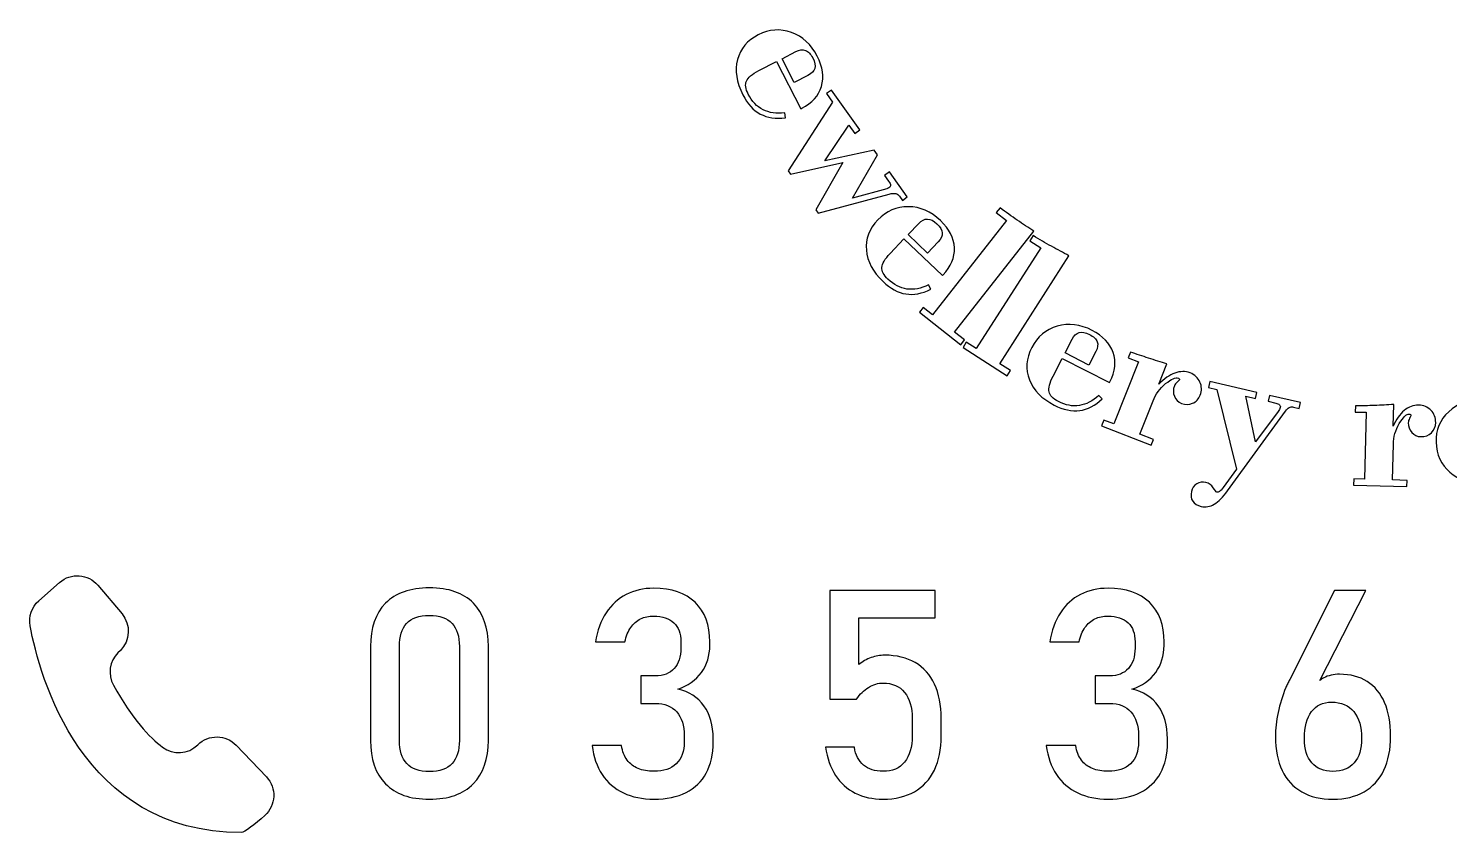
# Model space of a CAD drawing. Header units: millimetres. Extents: x -87 to 87, y -42 to 40.
# Drawn here: x -86.73 to -53.77, y -21.14 to -2.5 of the extents above; entities that cross this region are included whole.
import ezdxf

# ---------------------------------------------------------------- set-up
doc = ezdxf.new("R2010")
doc.units = ezdxf.units.MM
doc.header["$MEASUREMENT"] = 0
doc.layers.add('Layer 1', color=7, linetype='Continuous')

msp = doc.modelspace()

# ---------------------------------------------------------------- linework, layer by layer
at = {"layer": 'Layer 1', "color": 250}
for points, knots in [([(-69.1857, -4.4601), (-69.1857, -4.4601), (-69.1692, -4.5732), (-69.1692, -4.5732), (-69.3968, -4.6017), (-69.5913, -4.5727), (-69.7527, -4.4862), (-69.9145, -4.3991), (-70.0487, -4.2504), (-70.157, -4.0389), (-70.3057, -3.7486), (-70.3479, -3.477), (-70.2824, -3.225), (-70.2168, -2.9729), (-70.056, -2.7813), (-69.7999, -2.6502), (-69.5467, -2.5205), (-69.2901, -2.5019), (-69.0309, -2.5955), (-68.7715, -2.689), (-68.5721, -2.8722), (-68.4324, -3.145), (-68.3041, -3.3956), (-68.2717, -3.6291), (-68.3362, -3.8454), (-68.4, -4.0612), (-68.5519, -4.2306), (-68.792, -4.3535), (-68.792, -4.3535), (-68.8122, -4.3639), (-68.8122, -4.3639), (-68.8122, -4.3639), (-69.3739, -3.267), (-69.3739, -3.267), (-69.3739, -3.267), (-69.7849, -3.4775), (-69.7849, -3.4775), (-69.9447, -3.5594), (-70.0414, -3.6406), (-70.0753, -3.7205), (-70.1092, -3.8003), (-70.0949, -3.9022), (-70.0313, -4.0265), (-69.9455, -4.1939), (-69.8322, -4.3138), (-69.6905, -4.3858), (-69.5496, -4.458), (-69.3811, -4.4826), (-69.1857, -4.4601)], [0, 0, 0, 0, 0.0625, 0.0625, 0.0625, 0.125, 0.125, 0.125, 0.1875, 0.1875, 0.1875, 0.25, 0.25, 0.25, 0.3125, 0.3125, 0.3125, 0.375, 0.375, 0.375, 0.4375, 0.4375, 0.4375, 0.5, 0.5, 0.5, 0.5625, 0.5625, 0.5625, 0.625, 0.625, 0.625, 0.6875, 0.6875, 0.6875, 0.75, 0.75, 0.75, 0.8125, 0.8125, 0.8125, 0.875, 0.875, 0.875, 0.9375, 0.9375, 0.9375, 1, 1, 1, 1]), ([(-69.2483, -3.2027), (-69.2483, -3.2027), (-68.9653, -3.7554), (-68.9653, -3.7554), (-68.9653, -3.7554), (-68.6478, -3.5928), (-68.6478, -3.5928), (-68.5592, -3.5474), (-68.5065, -3.4922), (-68.4892, -3.4278), (-68.4719, -3.3635), (-68.4885, -3.283), (-68.5377, -3.1868), (-68.5853, -3.0939), (-68.6417, -3.0356), (-68.7067, -3.0117), (-68.7711, -2.9874), (-68.8464, -2.9969), (-68.9308, -3.0401), (-68.9308, -3.0401), (-69.2483, -3.2027), (-69.2483, -3.2027)], [0, 0, 0, 0, 0.1428571, 0.1428571, 0.1428571, 0.2857143, 0.2857143, 0.2857143, 0.4285714, 0.4285714, 0.4285714, 0.5714286, 0.5714286, 0.5714286, 0.7142857, 0.7142857, 0.7142857, 0.8571429, 0.8571429, 0.8571429, 1, 1, 1, 1]), ([(-69.1052, -5.8022), (-69.1052, -5.8022), (-68.0799, -4.2084), (-68.0799, -4.2084), (-68.0799, -4.2084), (-68.2194, -4.0122), (-68.2194, -4.0122), (-68.2194, -4.0122), (-68.1044, -3.9305), (-68.1044, -3.9305), (-68.1044, -3.9305), (-67.4475, -4.8543), (-67.4475, -4.8543), (-67.4475, -4.8543), (-67.5624, -4.9361), (-67.5624, -4.9361), (-67.5624, -4.9361), (-67.6992, -4.7438), (-67.6992, -4.7438), (-67.6992, -4.7438), (-68.2554, -5.5673), (-68.2554, -5.5673), (-68.2554, -5.5673), (-67.1145, -5.3226), (-67.1145, -5.3226), (-67.1145, -5.3226), (-67.0359, -5.4331), (-67.0359, -5.4331), (-67.0359, -5.4331), (-67.6161, -6.4354), (-67.6161, -6.4354), (-67.6161, -6.4354), (-66.8166, -6.219), (-66.8166, -6.219), (-66.8154, -6.2181), (-66.8123, -6.2169), (-66.8076, -6.2155), (-66.7902, -6.2089), (-66.7774, -6.2026), (-66.7697, -6.1971), (-66.7435, -6.1785), (-66.7311, -6.1581), (-66.7312, -6.1361), (-66.7326, -6.114), (-66.7474, -6.0823), (-66.7765, -6.0414), (-66.7765, -6.0414), (-66.8697, -5.9104), (-66.8697, -5.9104), (-66.8697, -5.9104), (-66.7547, -5.8286), (-66.7547, -5.8286), (-66.7547, -5.8286), (-66.3436, -6.4068), (-66.3436, -6.4068), (-66.3436, -6.4068), (-66.4586, -6.4885), (-66.4586, -6.4885), (-66.4586, -6.4885), (-66.5263, -6.3934), (-66.5263, -6.3934), (-66.5503, -6.3595), (-66.5788, -6.3384), (-66.6123, -6.3305), (-66.6457, -6.3216), (-66.6958, -6.3254), (-66.7632, -6.3416), (-66.7632, -6.3416), (-68.4074, -6.7835), (-68.4074, -6.7835), (-68.4074, -6.7835), (-68.4646, -6.703), (-68.4646, -6.703), (-68.4646, -6.703), (-67.84, -5.6077), (-67.84, -5.6077), (-67.84, -5.6077), (-69.0507, -5.8788), (-69.0507, -5.8788), (-69.0507, -5.8788), (-69.1052, -5.8022), (-69.1052, -5.8022)], [0, 0, 0, 0, 0.037037, 0.037037, 0.037037, 0.0740741, 0.0740741, 0.0740741, 0.1111111, 0.1111111, 0.1111111, 0.1481481, 0.1481481, 0.1481481, 0.1851852, 0.1851852, 0.1851852, 0.2222222, 0.2222222, 0.2222222, 0.2592593, 0.2592593, 0.2592593, 0.2962963, 0.2962963, 0.2962963, 0.3333333, 0.3333333, 0.3333333, 0.3703704, 0.3703704, 0.3703704, 0.4074074, 0.4074074, 0.4074074, 0.4444444, 0.4444444, 0.4444444, 0.4814815, 0.4814815, 0.4814815, 0.5185185, 0.5185185, 0.5185185, 0.5555556, 0.5555556, 0.5555556, 0.5925926, 0.5925926, 0.5925926, 0.6296296, 0.6296296, 0.6296296, 0.6666667, 0.6666667, 0.6666667, 0.7037037, 0.7037037, 0.7037037, 0.7407407, 0.7407407, 0.7407407, 0.7777778, 0.7777778, 0.7777778, 0.8148148, 0.8148148, 0.8148148, 0.8518519, 0.8518519, 0.8518519, 0.8888889, 0.8888889, 0.8888889, 0.9259259, 0.9259259, 0.9259259, 0.962963, 0.962963, 0.962963, 1, 1, 1, 1]), ([(-65.8507, -8.4459), (-65.8507, -8.4459), (-65.7978, -8.5473), (-65.7978, -8.5473), (-66.0033, -8.6492), (-66.1965, -8.6859), (-66.3774, -8.6575), (-66.5589, -8.6286), (-66.7346, -8.5324), (-66.9066, -8.3684), (-67.1426, -8.1434), (-67.272, -7.9009), (-67.2932, -7.6414), (-67.3144, -7.3818), (-67.2257, -7.1479), (-67.0272, -6.9396), (-66.8308, -6.7337), (-66.5948, -6.6316), (-66.3192, -6.6345), (-66.0435, -6.6373), (-65.7948, -6.7445), (-65.573, -6.956), (-65.3692, -7.1503), (-65.2617, -7.3601), (-65.2513, -7.5855), (-65.2404, -7.8103), (-65.328, -8.0203), (-65.5141, -8.2155), (-65.5141, -8.2155), (-65.5298, -8.2319), (-65.5298, -8.2319), (-65.5298, -8.2319), (-66.4216, -7.3816), (-66.4216, -7.3816), (-66.4216, -7.3816), (-66.7403, -7.7158), (-66.7403, -7.7158), (-66.8642, -7.8457), (-66.9287, -7.9542), (-66.9344, -8.0409), (-66.9401, -8.1275), (-66.893, -8.2189), (-66.792, -8.3153), (-66.6558, -8.4451), (-66.5093, -8.5209), (-66.3518, -8.5421), (-66.195, -8.5639), (-66.0277, -8.5316), (-65.8507, -8.4459)], [0, 0, 0, 0, 0.0625, 0.0625, 0.0625, 0.125, 0.125, 0.125, 0.1875, 0.1875, 0.1875, 0.25, 0.25, 0.25, 0.3125, 0.3125, 0.3125, 0.375, 0.375, 0.375, 0.4375, 0.4375, 0.4375, 0.5, 0.5, 0.5, 0.5625, 0.5625, 0.5625, 0.625, 0.625, 0.625, 0.6875, 0.6875, 0.6875, 0.75, 0.75, 0.75, 0.8125, 0.8125, 0.8125, 0.875, 0.875, 0.875, 0.9375, 0.9375, 0.9375, 1, 1, 1, 1]), ([(-66.3243, -7.2794), (-66.3243, -7.2794), (-65.8749, -7.7079), (-65.8749, -7.7079), (-65.8749, -7.7079), (-65.6288, -7.4497), (-65.6288, -7.4497), (-65.5601, -7.3777), (-65.5285, -7.3082), (-65.5334, -7.2418), (-65.5383, -7.1753), (-65.5805, -7.1048), (-65.6587, -7.0302), (-65.7342, -6.9582), (-65.8066, -6.9217), (-65.876, -6.9205), (-65.9447, -6.9189), (-66.0127, -6.9527), (-66.0781, -7.0213), (-66.0781, -7.0213), (-66.3243, -7.2794), (-66.3243, -7.2794)], [0, 0, 0, 0, 0.1428571, 0.1428571, 0.1428571, 0.2857143, 0.2857143, 0.2857143, 0.4285714, 0.4285714, 0.4285714, 0.5714286, 0.5714286, 0.5714286, 0.7142857, 0.7142857, 0.7142857, 0.8571429, 0.8571429, 0.8571429, 1, 1, 1, 1]), ([(-65.9722, -8.971), (-65.9722, -8.971), (-65.7578, -9.1395), (-65.7578, -9.1395), (-65.7578, -9.1395), (-64.0431, -6.9576), (-64.0431, -6.9576), (-64.0431, -6.9576), (-64.2797, -6.7716), (-64.2797, -6.7716), (-64.2797, -6.7716), (-64.1926, -6.6606), (-64.1926, -6.6606), (-64.0572, -6.7611), (-63.9234, -6.8561), (-63.7926, -6.9459), (-63.6612, -7.0362), (-63.5337, -7.1226), (-63.4106, -7.2033), (-63.4106, -7.2033), (-65.2474, -9.5406), (-65.2474, -9.5406), (-65.2474, -9.5406), (-65.0143, -9.7237), (-65.0143, -9.7237), (-65.0143, -9.7237), (-65.1015, -9.8347), (-65.1015, -9.8347), (-65.1015, -9.8347), (-66.0594, -9.0819), (-66.0594, -9.0819), (-66.0594, -9.0819), (-65.9722, -8.971), (-65.9722, -8.971)], [0, 0, 0, 0, 0.0909091, 0.0909091, 0.0909091, 0.1818182, 0.1818182, 0.1818182, 0.2727273, 0.2727273, 0.2727273, 0.3636364, 0.3636364, 0.3636364, 0.4545455, 0.4545455, 0.4545455, 0.5454545, 0.5454545, 0.5454545, 0.6363636, 0.6363636, 0.6363636, 0.7272727, 0.7272727, 0.7272727, 0.8181818, 0.8181818, 0.8181818, 0.9090909, 0.9090909, 0.9090909, 1, 1, 1, 1]), ([(-64.9755, -9.7756), (-64.9755, -9.7756), (-64.7458, -9.9228), (-64.7458, -9.9228), (-64.7458, -9.9228), (-63.2481, -7.5865), (-63.2481, -7.5865), (-63.2481, -7.5865), (-63.5015, -7.4241), (-63.5015, -7.4241), (-63.5015, -7.4241), (-63.4253, -7.3053), (-63.4253, -7.3053), (-63.281, -7.3923), (-63.1387, -7.4741), (-62.9999, -7.5509), (-62.8604, -7.6283), (-62.7252, -7.702), (-62.595, -7.7705), (-62.595, -7.7705), (-64.1993, -10.2731), (-64.1993, -10.2731), (-64.1993, -10.2731), (-63.9498, -10.4331), (-63.9498, -10.4331), (-63.9498, -10.4331), (-64.026, -10.5519), (-64.026, -10.5519), (-64.026, -10.5519), (-65.0516, -9.8944), (-65.0516, -9.8944), (-65.0516, -9.8944), (-64.9755, -9.7756), (-64.9755, -9.7756)], [0, 0, 0, 0, 0.0909091, 0.0909091, 0.0909091, 0.1818182, 0.1818182, 0.1818182, 0.2727273, 0.2727273, 0.2727273, 0.3636364, 0.3636364, 0.3636364, 0.4545455, 0.4545455, 0.4545455, 0.5454545, 0.5454545, 0.5454545, 0.6363636, 0.6363636, 0.6363636, 0.7272727, 0.7272727, 0.7272727, 0.8181818, 0.8181818, 0.8181818, 0.9090909, 0.9090909, 0.9090909, 1, 1, 1, 1]), ([(-61.9001, -11.0074), (-61.9001, -11.0074), (-61.8206, -11.0895), (-61.8206, -11.0895), (-61.9886, -11.2457), (-62.1634, -11.3358), (-62.3449, -11.36), (-62.5271, -11.3838), (-62.723, -11.3416), (-62.9345, -11.2333), (-63.2247, -11.0846), (-63.4177, -10.8889), (-63.5118, -10.6462), (-63.6059, -10.4033), (-63.5874, -10.1538), (-63.4562, -9.8977), (-63.3265, -9.6445), (-63.1292, -9.4795), (-62.8642, -9.4039), (-62.5991, -9.3282), (-62.3302, -9.3603), (-62.0574, -9.5001), (-61.8068, -9.6284), (-61.6441, -9.7989), (-61.57, -10.0121), (-61.4957, -10.2245), (-61.5199, -10.4507), (-61.6429, -10.6908), (-61.6429, -10.6908), (-61.6532, -10.711), (-61.6532, -10.711), (-61.6532, -10.711), (-62.7501, -10.1493), (-62.7501, -10.1493), (-62.7501, -10.1493), (-62.9606, -10.5603), (-62.9606, -10.5603), (-63.0424, -10.7201), (-63.0734, -10.8425), (-63.0542, -10.9272), (-63.0351, -11.0118), (-62.9639, -11.0861), (-62.8396, -11.1497), (-62.6722, -11.2355), (-62.5102, -11.2665), (-62.3532, -11.2421), (-62.1966, -11.2184), (-62.0454, -11.1399), (-61.9001, -11.0074)], [0, 0, 0, 0, 0.0625, 0.0625, 0.0625, 0.125, 0.125, 0.125, 0.1875, 0.1875, 0.1875, 0.25, 0.25, 0.25, 0.3125, 0.3125, 0.3125, 0.375, 0.375, 0.375, 0.4375, 0.4375, 0.4375, 0.5, 0.5, 0.5, 0.5625, 0.5625, 0.5625, 0.625, 0.625, 0.625, 0.6875, 0.6875, 0.6875, 0.75, 0.75, 0.75, 0.8125, 0.8125, 0.8125, 0.875, 0.875, 0.875, 0.9375, 0.9375, 0.9375, 1, 1, 1, 1]), ([(-62.6857, -10.0237), (-62.6857, -10.0237), (-62.1331, -10.3067), (-62.1331, -10.3067), (-62.1331, -10.3067), (-61.9705, -9.9892), (-61.9705, -9.9892), (-61.9251, -9.9007), (-61.9146, -9.8251), (-61.9382, -9.7627), (-61.9618, -9.7004), (-62.0223, -9.6448), (-62.1185, -9.5955), (-62.2113, -9.5479), (-62.2912, -9.5336), (-62.358, -9.5522), (-62.4243, -9.5701), (-62.4799, -9.6218), (-62.5231, -9.7062), (-62.5231, -9.7062), (-62.6857, -10.0237), (-62.6857, -10.0237)], [0, 0, 0, 0, 0.1428571, 0.1428571, 0.1428571, 0.2857143, 0.2857143, 0.2857143, 0.4285714, 0.4285714, 0.4285714, 0.5714286, 0.5714286, 0.5714286, 0.7142857, 0.7142857, 0.7142857, 0.8571429, 0.8571429, 0.8571429, 1, 1, 1, 1]), ([(-61.8368, -11.711), (-61.8368, -11.711), (-61.7851, -11.5797), (-61.7851, -11.5797), (-61.7851, -11.5797), (-61.5531, -11.6711), (-61.5531, -11.6711), (-61.5531, -11.6711), (-60.9839, -10.2271), (-60.9839, -10.2271), (-60.9839, -10.2271), (-61.2202, -10.1339), (-61.2202, -10.1339), (-61.2202, -10.1339), (-61.1684, -10.0027), (-61.1684, -10.0027), (-61.0276, -10.0514), (-60.8871, -10.0992), (-60.7466, -10.1446), (-60.6056, -10.1908), (-60.4634, -10.2343), (-60.3207, -10.2762), (-60.3207, -10.2762), (-60.5055, -10.7451), (-60.5055, -10.7451), (-60.3891, -10.6208), (-60.2674, -10.5365), (-60.1398, -10.4907), (-60.0125, -10.4456), (-59.8948, -10.4441), (-59.7861, -10.487), (-59.6782, -10.5295), (-59.6016, -10.6001), (-59.5562, -10.6989), (-59.5116, -10.7974), (-59.5091, -10.8978), (-59.5496, -11.0006), (-59.5856, -11.0918), (-59.6443, -11.1555), (-59.7259, -11.1915), (-59.8083, -11.2273), (-59.8938, -11.2281), (-59.9842, -11.1925), (-60.0622, -11.1617), (-60.1174, -11.1071), (-60.149, -11.029), (-60.181, -10.9498), (-60.1809, -10.8706), (-60.1487, -10.7889), (-60.1364, -10.7576), (-60.115, -10.7289), (-60.0852, -10.7027), (-60.0548, -10.6768), (-60.0374, -10.6584), (-60.0328, -10.6467), (-60.0299, -10.6394), (-60.0312, -10.6321), (-60.0358, -10.6245), (-60.0397, -10.617), (-60.0468, -10.6116), (-60.057, -10.6076), (-60.1198, -10.5829), (-60.2176, -10.6261), (-60.3512, -10.7361), (-60.485, -10.8467), (-60.5827, -10.9793), (-60.644, -11.1347), (-60.644, -11.1347), (-60.9493, -11.9092), (-60.9493, -11.9092), (-60.9493, -11.9092), (-60.6343, -12.0334), (-60.6343, -12.0334), (-60.6343, -12.0334), (-60.686, -12.1646), (-60.686, -12.1646), (-60.686, -12.1646), (-61.8368, -11.711), (-61.8368, -11.711)], [0, 0, 0, 0, 0.0384615, 0.0384615, 0.0384615, 0.0769231, 0.0769231, 0.0769231, 0.1153846, 0.1153846, 0.1153846, 0.1538462, 0.1538462, 0.1538462, 0.1923077, 0.1923077, 0.1923077, 0.2307692, 0.2307692, 0.2307692, 0.2692308, 0.2692308, 0.2692308, 0.3076923, 0.3076923, 0.3076923, 0.3461538, 0.3461538, 0.3461538, 0.3846154, 0.3846154, 0.3846154, 0.4230769, 0.4230769, 0.4230769, 0.4615385, 0.4615385, 0.4615385, 0.5, 0.5, 0.5, 0.5384615, 0.5384615, 0.5384615, 0.5769231, 0.5769231, 0.5769231, 0.6153846, 0.6153846, 0.6153846, 0.6538462, 0.6538462, 0.6538462, 0.6923077, 0.6923077, 0.6923077, 0.7307692, 0.7307692, 0.7307692, 0.7692308, 0.7692308, 0.7692308, 0.8076923, 0.8076923, 0.8076923, 0.8461538, 0.8461538, 0.8461538, 0.8846154, 0.8846154, 0.8846154, 0.9230769, 0.9230769, 0.9230769, 0.9615385, 0.9615385, 0.9615385, 1, 1, 1, 1]), ([(-58.9143, -13.2226), (-59.0212, -13.3685), (-59.1245, -13.471), (-59.2241, -13.5292), (-59.3229, -13.5877), (-59.4235, -13.6055), (-59.5243, -13.5822), (-59.6182, -13.5605), (-59.6852, -13.5193), (-59.7244, -13.4595), (-59.7644, -13.3988), (-59.7737, -13.3243), (-59.753, -13.2349), (-59.7352, -13.1578), (-59.6943, -13.0989), (-59.6313, -13.0594), (-59.5683, -13.0201), (-59.4974, -13.0092), (-59.4202, -13.027), (-59.3438, -13.0446), (-59.2865, -13.0852), (-59.2465, -13.1491), (-59.2073, -13.2128), (-59.1812, -13.2463), (-59.1675, -13.2494), (-59.1438, -13.2549), (-59.1211, -13.2505), (-59.101, -13.2366), (-59.0807, -13.222), (-59.0527, -13.1915), (-59.0184, -13.1439), (-59.0184, -13.1439), (-58.7076, -12.7176), (-58.7076, -12.7176), (-58.7076, -12.7176), (-59.1667, -10.8697), (-59.1667, -10.8697), (-59.1667, -10.8697), (-59.3608, -10.8249), (-59.3608, -10.8249), (-59.3608, -10.8249), (-59.3291, -10.6874), (-59.3291, -10.6874), (-59.3291, -10.6874), (-58.2337, -10.9403), (-58.2337, -10.9403), (-58.2337, -10.9403), (-58.2654, -11.0778), (-58.2654, -11.0778), (-58.2654, -11.0778), (-58.4892, -11.0261), (-58.4892, -11.0261), (-58.4892, -11.0261), (-58.2636, -12.0872), (-58.2636, -12.0872), (-58.2636, -12.0872), (-57.7428, -11.3827), (-57.7428, -11.3827), (-57.7269, -11.3623), (-57.7158, -11.3455), (-57.7088, -11.3327), (-57.7016, -11.319), (-57.6956, -11.3035), (-57.6915, -11.286), (-57.6862, -11.2631), (-57.6929, -11.2429), (-57.7107, -11.226), (-57.7291, -11.2081), (-57.7583, -11.1949), (-57.7979, -11.1858), (-57.7979, -11.1858), (-57.9728, -11.1454), (-57.9728, -11.1454), (-57.9728, -11.1454), (-57.9411, -11.0079), (-57.9411, -11.0079), (-57.9411, -11.0079), (-57.2254, -11.1731), (-57.2254, -11.1731), (-57.2254, -11.1731), (-57.2571, -11.3106), (-57.2571, -11.3106), (-57.2571, -11.3106), (-57.3824, -11.2817), (-57.3824, -11.2817), (-57.4229, -11.2723), (-57.4572, -11.2749), (-57.4853, -11.2885), (-57.5136, -11.3029), (-57.5416, -11.3302), (-57.5707, -11.3726), (-57.5707, -11.3726), (-58.9143, -13.2226), (-58.9143, -13.2226)], [0, 0, 0, 0, 0.0322581, 0.0322581, 0.0322581, 0.0645161, 0.0645161, 0.0645161, 0.0967742, 0.0967742, 0.0967742, 0.1290323, 0.1290323, 0.1290323, 0.1612903, 0.1612903, 0.1612903, 0.1935484, 0.1935484, 0.1935484, 0.2258065, 0.2258065, 0.2258065, 0.2580645, 0.2580645, 0.2580645, 0.2903226, 0.2903226, 0.2903226, 0.3225806, 0.3225806, 0.3225806, 0.3548387, 0.3548387, 0.3548387, 0.3870968, 0.3870968, 0.3870968, 0.4193548, 0.4193548, 0.4193548, 0.4516129, 0.4516129, 0.4516129, 0.483871, 0.483871, 0.483871, 0.516129, 0.516129, 0.516129, 0.5483871, 0.5483871, 0.5483871, 0.5806452, 0.5806452, 0.5806452, 0.6129032, 0.6129032, 0.6129032, 0.6451613, 0.6451613, 0.6451613, 0.6774194, 0.6774194, 0.6774194, 0.7096774, 0.7096774, 0.7096774, 0.7419355, 0.7419355, 0.7419355, 0.7741935, 0.7741935, 0.7741935, 0.8064516, 0.8064516, 0.8064516, 0.8387097, 0.8387097, 0.8387097, 0.8709677, 0.8709677, 0.8709677, 0.9032258, 0.9032258, 0.9032258, 0.9354839, 0.9354839, 0.9354839, 0.9677419, 0.9677419, 0.9677419, 1, 1, 1, 1]), ([(-54.0714, -12.1942), (-54.1075, -11.9104), (-54.0358, -11.6658), (-53.8565, -11.4596), (-53.6772, -11.2543), (-53.4273, -11.1309), (-53.1069, -11.0902), (-52.785, -11.0492), (-52.5107, -11.1052), (-52.2849, -11.2591), (-52.0592, -11.4121), (-51.9288, -11.6302), (-51.8929, -11.9125), (-51.857, -12.1949), (-51.9294, -12.4395), (-52.1103, -12.6458), (-52.291, -12.8529), (-52.5415, -12.9764), (-52.862, -13.0171), (-53.1824, -13.0579), (-53.455, -13.0017), (-53.68, -12.8478), (-53.9051, -12.6946), (-54.0355, -12.4765), (-54.0714, -12.1942)], [0, 0, 0, 0, 0.125, 0.125, 0.125, 0.25, 0.25, 0.25, 0.375, 0.375, 0.375, 0.5, 0.5, 0.5, 0.625, 0.625, 0.625, 0.75, 0.75, 0.75, 0.875, 0.875, 0.875, 1, 1, 1, 1]), ([(-55.9921, -13.0871), (-55.9921, -13.0871), (-55.9886, -12.946), (-55.9886, -12.946), (-55.9886, -12.946), (-55.7394, -12.9523), (-55.7394, -12.9523), (-55.7394, -12.9523), (-55.7002, -11.4006), (-55.7002, -11.4006), (-55.7002, -11.4006), (-55.9541, -11.3942), (-55.9541, -11.3942), (-55.9541, -11.3942), (-55.9505, -11.2532), (-55.9505, -11.2532), (-55.8015, -11.2506), (-55.6532, -11.2474), (-55.5056, -11.2417), (-55.3573, -11.2367), (-55.2089, -11.2288), (-55.0604, -11.2192), (-55.0604, -11.2192), (-55.0731, -11.723), (-55.0731, -11.723), (-55.0064, -11.5664), (-54.9211, -11.4454), (-54.8169, -11.3586), (-54.7128, -11.2726), (-54.6027, -11.2308), (-54.486, -11.2337), (-54.37, -11.2366), (-54.2738, -11.2767), (-54.1973, -11.3538), (-54.1216, -11.4311), (-54.0848, -11.5245), (-54.0876, -11.635), (-54.0901, -11.733), (-54.1234, -11.8129), (-54.1877, -11.8748), (-54.2527, -11.9367), (-54.3327, -11.9668), (-54.4299, -11.9644), (-54.5138, -11.9622), (-54.5844, -11.9299), (-54.6408, -11.8673), (-54.698, -11.8039), (-54.7252, -11.7295), (-54.723, -11.6418), (-54.7221, -11.6081), (-54.7118, -11.5738), (-54.6929, -11.539), (-54.6732, -11.5042), (-54.6632, -11.4809), (-54.6629, -11.4684), (-54.6627, -11.4605), (-54.6664, -11.4541), (-54.6734, -11.4486), (-54.6795, -11.4429), (-54.6881, -11.4403), (-54.699, -11.44), (-54.7664, -11.4383), (-54.8435, -11.5125), (-54.9312, -11.6616), (-55.0189, -11.8114), (-55.0652, -11.9695), (-55.0695, -12.1365), (-55.0695, -12.1365), (-55.0905, -12.9687), (-55.0905, -12.9687), (-55.0905, -12.9687), (-54.752, -12.9773), (-54.752, -12.9773), (-54.752, -12.9773), (-54.7555, -13.1183), (-54.7555, -13.1183), (-54.7555, -13.1183), (-55.9921, -13.0871), (-55.9921, -13.0871)], [0, 0, 0, 0, 0.0384615, 0.0384615, 0.0384615, 0.0769231, 0.0769231, 0.0769231, 0.1153846, 0.1153846, 0.1153846, 0.1538462, 0.1538462, 0.1538462, 0.1923077, 0.1923077, 0.1923077, 0.2307692, 0.2307692, 0.2307692, 0.2692308, 0.2692308, 0.2692308, 0.3076923, 0.3076923, 0.3076923, 0.3461538, 0.3461538, 0.3461538, 0.3846154, 0.3846154, 0.3846154, 0.4230769, 0.4230769, 0.4230769, 0.4615385, 0.4615385, 0.4615385, 0.5, 0.5, 0.5, 0.5384615, 0.5384615, 0.5384615, 0.5769231, 0.5769231, 0.5769231, 0.6153846, 0.6153846, 0.6153846, 0.6538462, 0.6538462, 0.6538462, 0.6923077, 0.6923077, 0.6923077, 0.7307692, 0.7307692, 0.7307692, 0.7692308, 0.7692308, 0.7692308, 0.8076923, 0.8076923, 0.8076923, 0.8461538, 0.8461538, 0.8461538, 0.8846154, 0.8846154, 0.8846154, 0.9230769, 0.9230769, 0.9230769, 0.9615385, 0.9615385, 0.9615385, 1, 1, 1, 1]), ([(-84.6515, -16.9732), (-84.6515, -16.9732), (-84.5972, -16.9195), (-84.5972, -16.9195), (-84.3656, -16.6909), (-84.3483, -16.322), (-84.558, -16.074), (-84.558, -16.074), (-85.1185, -15.4093), (-85.1185, -15.4093), (-85.3441, -15.1423), (-85.7446, -15.1121), (-86.0072, -15.3437), (-86.0072, -15.3437), (-86.4886, -15.7675), (-86.4886, -15.7675), (-86.6545, -15.914), (-86.7292, -16.1349), (-86.6892, -16.3522), (-86.471, -17.5208), (-85.4972, -21.1418), (-81.7954, -21.1418), (-81.7125, -21.1418), (-81.474, -20.9487), (-81.2486, -20.7481), (-80.9852, -20.5127), (-80.9672, -20.1068), (-81.2101, -19.851), (-81.2101, -19.851), (-81.9079, -19.1186), (-81.9079, -19.1186), (-82.15, -18.865), (-82.5528, -18.8599), (-82.8003, -19.1073), (-83.0214, -19.3282), (-83.3691, -19.3539), (-83.618, -19.1646), (-83.9176, -18.9375), (-84.3234, -18.5128), (-84.7586, -17.7244), (-84.8938, -17.4785), (-84.8514, -17.1699), (-84.6515, -16.9732)], [0, 0, 0, 0, 0.0714286, 0.0714286, 0.0714286, 0.1428571, 0.1428571, 0.1428571, 0.2142857, 0.2142857, 0.2142857, 0.2857143, 0.2857143, 0.2857143, 0.3571429, 0.3571429, 0.3571429, 0.4285714, 0.4285714, 0.4285714, 0.5, 0.5, 0.5, 0.5714286, 0.5714286, 0.5714286, 0.6428571, 0.6428571, 0.6428571, 0.7142857, 0.7142857, 0.7142857, 0.7857143, 0.7857143, 0.7857143, 0.8571429, 0.8571429, 0.8571429, 0.9285714, 0.9285714, 0.9285714, 1, 1, 1, 1]), ([(-78.448, -20.0097), (-78.6802, -19.7704), (-78.7957, -19.4355), (-78.7957, -19.0079), (-78.7957, -19.0079), (-78.7957, -16.8292), (-78.7957, -16.8292), (-78.7957, -16.3992), (-78.6795, -16.065), (-78.4465, -15.8259), (-78.214, -15.5881), (-77.8746, -15.469), (-77.4288, -15.469), (-76.9806, -15.469), (-76.6404, -15.5875), (-76.4088, -15.8244), (-76.1772, -16.062), (-76.0611, -16.3969), (-76.0611, -16.8292), (-76.0611, -16.8292), (-76.0611, -19.0079), (-76.0611, -19.0079), (-76.0611, -19.4379), (-76.1772, -19.7728), (-76.4103, -20.0112), (-76.6427, -20.2496), (-76.9821, -20.3687), (-77.4288, -20.3687), (-77.8768, -20.3687), (-78.2164, -20.2496), (-78.448, -20.0097)], [0, 0, 0, 0, 0.1, 0.1, 0.1, 0.2, 0.2, 0.2, 0.3, 0.3, 0.3, 0.4, 0.4, 0.4, 0.5, 0.5, 0.5, 0.6, 0.6, 0.6, 0.7, 0.7, 0.7, 0.8, 0.8, 0.8, 0.9, 0.9, 0.9, 1, 1, 1, 1]), ([(-72.9281, -20.2218), (-73.1325, -20.1239), (-73.2961, -19.9828), (-73.4206, -19.7971), (-73.5444, -19.6109), (-73.6229, -19.3883), (-73.656, -19.1265), (-73.656, -19.1265), (-72.9711, -19.1265), (-72.9711, -19.1265), (-72.9505, -19.2632), (-72.9084, -19.3748), (-72.8419, -19.4623), (-72.7765, -19.5497), (-72.6911, -19.6154), (-72.587, -19.6584), (-72.4829, -19.7013), (-72.3599, -19.7225), (-72.2196, -19.7225), (-71.9979, -19.7225), (-71.8251, -19.6637), (-71.7021, -19.5452), (-71.5792, -19.4261), (-71.5174, -19.2593), (-71.5174, -19.0436), (-71.5174, -19.0436), (-71.5174, -18.8988), (-71.5174, -18.8988), (-71.5174, -18.6595), (-71.5762, -18.4748), (-71.6923, -18.3435), (-71.8084, -18.213), (-71.9737, -18.1474), (-72.1865, -18.1474), (-72.1865, -18.1474), (-72.5258, -18.1474), (-72.5258, -18.1474), (-72.5258, -18.1474), (-72.5258, -17.5084), (-72.5258, -17.5084), (-72.5258, -17.5084), (-72.1865, -17.5084), (-72.1865, -17.5084), (-72, -17.5084), (-71.8552, -17.4526), (-71.7511, -17.3401), (-71.6487, -17.2278), (-71.5965, -17.07), (-71.5965, -16.8656), (-71.5965, -16.8656), (-71.5965, -16.717), (-71.5965, -16.717), (-71.5965, -16.5284), (-71.6508, -16.3821), (-71.7594, -16.2788), (-71.8689, -16.1762), (-72.0227, -16.1242), (-72.2226, -16.1242), (-72.3372, -16.1242), (-72.4392, -16.146), (-72.5288, -16.1882), (-72.6195, -16.2314), (-72.6956, -16.2976), (-72.7583, -16.3866), (-72.8209, -16.4749), (-72.8661, -16.5874), (-72.8947, -16.7208), (-72.8947, -16.7208), (-73.5769, -16.7208), (-73.5769, -16.7208), (-73.533, -16.4597), (-73.4501, -16.2358), (-73.3286, -16.0487), (-73.2063, -15.8623), (-73.0525, -15.7198), (-72.8654, -15.6232), (-72.6783, -15.5267), (-72.4649, -15.4784), (-72.2226, -15.4784), (-71.8099, -15.4784), (-71.4902, -15.587), (-71.2638, -15.805), (-71.0375, -16.0222), (-70.9244, -16.3286), (-70.9244, -16.7238), (-70.9244, -16.7238), (-70.9244, -16.8032), (-70.9244, -16.8032), (-70.9244, -17.0422), (-70.9892, -17.2512), (-71.119, -17.4293), (-71.2479, -17.6072), (-71.4321, -17.737), (-71.669, -17.8176), (-71.4079, -17.8758), (-71.205, -18.0041), (-71.0608, -18.2032), (-70.9169, -18.404), (-70.8451, -18.6589), (-70.8451, -18.9681), (-70.8451, -18.9681), (-70.8451, -19.0466), (-70.8451, -19.0466), (-70.8451, -19.3265), (-70.8994, -19.5649), (-71.0065, -19.7625), (-71.1145, -19.9595), (-71.2715, -20.1111), (-71.4765, -20.2137), (-71.6818, -20.317), (-71.9292, -20.3683), (-72.2196, -20.3683), (-72.4874, -20.3683), (-72.7237, -20.32), (-72.9281, -20.2218)], [0, 0, 0, 0, 0.0263158, 0.0263158, 0.0263158, 0.0526316, 0.0526316, 0.0526316, 0.0789474, 0.0789474, 0.0789474, 0.1052632, 0.1052632, 0.1052632, 0.1315789, 0.1315789, 0.1315789, 0.1578947, 0.1578947, 0.1578947, 0.1842105, 0.1842105, 0.1842105, 0.2105263, 0.2105263, 0.2105263, 0.2368421, 0.2368421, 0.2368421, 0.2631579, 0.2631579, 0.2631579, 0.2894737, 0.2894737, 0.2894737, 0.3157895, 0.3157895, 0.3157895, 0.3421053, 0.3421053, 0.3421053, 0.3684211, 0.3684211, 0.3684211, 0.3947368, 0.3947368, 0.3947368, 0.4210526, 0.4210526, 0.4210526, 0.4473684, 0.4473684, 0.4473684, 0.4736842, 0.4736842, 0.4736842, 0.5, 0.5, 0.5, 0.5263158, 0.5263158, 0.5263158, 0.5526316, 0.5526316, 0.5526316, 0.5789474, 0.5789474, 0.5789474, 0.6052632, 0.6052632, 0.6052632, 0.6315789, 0.6315789, 0.6315789, 0.6578947, 0.6578947, 0.6578947, 0.6842105, 0.6842105, 0.6842105, 0.7105263, 0.7105263, 0.7105263, 0.7368421, 0.7368421, 0.7368421, 0.7631579, 0.7631579, 0.7631579, 0.7894737, 0.7894737, 0.7894737, 0.8157895, 0.8157895, 0.8157895, 0.8421053, 0.8421053, 0.8421053, 0.8684211, 0.8684211, 0.8684211, 0.8947368, 0.8947368, 0.8947368, 0.9210526, 0.9210526, 0.9210526, 0.9473684, 0.9473684, 0.9473684, 0.9736842, 0.9736842, 0.9736842, 1, 1, 1, 1]), ([(-62.3917, -20.2218), (-62.5962, -20.1239), (-62.7597, -19.9828), (-62.8842, -19.7971), (-63.008, -19.6109), (-63.0865, -19.3883), (-63.1196, -19.1265), (-63.1196, -19.1265), (-62.4347, -19.1265), (-62.4347, -19.1265), (-62.4144, -19.2632), (-62.372, -19.3748), (-62.3058, -19.4623), (-62.2401, -19.5497), (-62.1548, -19.6154), (-62.0506, -19.6584), (-61.9465, -19.7013), (-61.8235, -19.7225), (-61.6833, -19.7225), (-61.4615, -19.7225), (-61.2887, -19.6637), (-61.1658, -19.5452), (-61.0428, -19.4261), (-60.981, -19.2593), (-60.981, -19.0436), (-60.981, -19.0436), (-60.981, -18.8988), (-60.981, -18.8988), (-60.981, -18.6595), (-61.0398, -18.4748), (-61.1559, -18.3435), (-61.2723, -18.213), (-61.4373, -18.1474), (-61.6501, -18.1474), (-61.6501, -18.1474), (-61.9897, -18.1474), (-61.9897, -18.1474), (-61.9897, -18.1474), (-61.9897, -17.5084), (-61.9897, -17.5084), (-61.9897, -17.5084), (-61.6501, -17.5084), (-61.6501, -17.5084), (-61.4639, -17.5084), (-61.3189, -17.4526), (-61.215, -17.3401), (-61.1123, -17.2278), (-61.0601, -17.07), (-61.0601, -16.8656), (-61.0601, -16.8656), (-61.0601, -16.717), (-61.0601, -16.717), (-61.0601, -16.5284), (-61.1144, -16.3821), (-61.2231, -16.2788), (-61.3326, -16.1762), (-61.4865, -16.1242), (-61.6863, -16.1242), (-61.8011, -16.1242), (-61.9029, -16.146), (-61.9927, -16.1882), (-62.0831, -16.2314), (-62.1593, -16.2976), (-62.2219, -16.3866), (-62.2846, -16.4749), (-62.3299, -16.5874), (-62.3586, -16.7208), (-62.3586, -16.7208), (-63.0405, -16.7208), (-63.0405, -16.7208), (-62.9967, -16.4597), (-62.9137, -16.2358), (-62.7922, -16.0487), (-62.6701, -15.8623), (-62.5162, -15.7198), (-62.3291, -15.6232), (-62.142, -15.5267), (-61.9285, -15.4784), (-61.6863, -15.4784), (-61.2738, -15.4784), (-60.9539, -15.587), (-60.7276, -15.805), (-60.5012, -16.0222), (-60.388, -16.3286), (-60.388, -16.7238), (-60.388, -16.7238), (-60.388, -16.8032), (-60.388, -16.8032), (-60.388, -17.0422), (-60.4528, -17.2512), (-60.5826, -17.4293), (-60.7116, -17.6072), (-60.8957, -17.737), (-61.1326, -17.8176), (-60.8715, -17.8758), (-60.6686, -18.0041), (-60.5247, -18.2032), (-60.3805, -18.404), (-60.3089, -18.6589), (-60.3089, -18.9681), (-60.3089, -18.9681), (-60.3089, -19.0466), (-60.3089, -19.0466), (-60.3089, -19.3265), (-60.3632, -19.5649), (-60.4704, -19.7625), (-60.5781, -19.9595), (-60.7351, -20.1111), (-60.9402, -20.2137), (-61.1455, -20.317), (-61.3929, -20.3683), (-61.6833, -20.3683), (-61.9512, -20.3683), (-62.1873, -20.32), (-62.3917, -20.2218)], [0, 0, 0, 0, 0.0263158, 0.0263158, 0.0263158, 0.0526316, 0.0526316, 0.0526316, 0.0789474, 0.0789474, 0.0789474, 0.1052632, 0.1052632, 0.1052632, 0.1315789, 0.1315789, 0.1315789, 0.1578947, 0.1578947, 0.1578947, 0.1842105, 0.1842105, 0.1842105, 0.2105263, 0.2105263, 0.2105263, 0.2368421, 0.2368421, 0.2368421, 0.2631579, 0.2631579, 0.2631579, 0.2894737, 0.2894737, 0.2894737, 0.3157895, 0.3157895, 0.3157895, 0.3421053, 0.3421053, 0.3421053, 0.3684211, 0.3684211, 0.3684211, 0.3947368, 0.3947368, 0.3947368, 0.4210526, 0.4210526, 0.4210526, 0.4473684, 0.4473684, 0.4473684, 0.4736842, 0.4736842, 0.4736842, 0.5, 0.5, 0.5, 0.5263158, 0.5263158, 0.5263158, 0.5526316, 0.5526316, 0.5526316, 0.5789474, 0.5789474, 0.5789474, 0.6052632, 0.6052632, 0.6052632, 0.6315789, 0.6315789, 0.6315789, 0.6578947, 0.6578947, 0.6578947, 0.6842105, 0.6842105, 0.6842105, 0.7105263, 0.7105263, 0.7105263, 0.7368421, 0.7368421, 0.7368421, 0.7631579, 0.7631579, 0.7631579, 0.7894737, 0.7894737, 0.7894737, 0.8157895, 0.8157895, 0.8157895, 0.8421053, 0.8421053, 0.8421053, 0.8684211, 0.8684211, 0.8684211, 0.8947368, 0.8947368, 0.8947368, 0.9210526, 0.9210526, 0.9210526, 0.9473684, 0.9473684, 0.9473684, 0.9736842, 0.9736842, 0.9736842, 1, 1, 1, 1]), ([(-67.5493, -20.2272), (-67.7373, -20.1329), (-67.8904, -19.9947), (-68.0074, -19.8153), (-68.125, -19.6348), (-68.2035, -19.4184), (-68.2426, -19.1657), (-68.2426, -19.1657), (-68.2426, -19.1627), (-68.2426, -19.1627), (-68.2426, -19.1627), (-67.5705, -19.1627), (-67.5705, -19.1627), (-67.5705, -19.1627), (-67.5705, -19.1657), (-67.5705, -19.1657), (-67.5472, -19.3415), (-67.4762, -19.4787), (-67.3601, -19.576), (-67.244, -19.6742), (-67.0922, -19.7225), (-66.9053, -19.7225), (-66.6901, -19.7225), (-66.5233, -19.6509), (-66.4057, -19.5068), (-66.2888, -19.3626), (-66.2293, -19.1605), (-66.2293, -18.8986), (-66.2293, -18.8986), (-66.2293, -18.4966), (-66.2293, -18.4966), (-66.2293, -18.2378), (-66.2888, -18.0364), (-66.4057, -17.8923), (-66.5233, -17.7483), (-66.6901, -17.6765), (-66.9053, -17.6765), (-67.0214, -17.6765), (-67.1336, -17.709), (-67.2416, -17.7755), (-67.3488, -17.8409), (-67.4431, -17.9337), (-67.5245, -18.0522), (-67.5245, -18.0522), (-68.1378, -18.0522), (-68.1378, -18.0522), (-68.1378, -18.0522), (-68.1378, -15.528), (-68.1378, -15.528), (-68.1378, -15.528), (-65.696, -15.528), (-65.696, -15.528), (-65.696, -15.528), (-65.696, -16.167), (-65.696, -16.167), (-65.696, -16.167), (-67.4657, -16.167), (-67.4657, -16.167), (-67.4657, -16.167), (-67.4657, -17.2452), (-67.4657, -17.2452), (-67.3819, -17.1763), (-67.2885, -17.1244), (-67.185, -17.0867), (-67.0817, -17.0489), (-66.9769, -17.0309), (-66.8689, -17.0309), (-66.5922, -17.0309), (-66.3553, -17.0882), (-66.1592, -17.202), (-65.9622, -17.3168), (-65.8127, -17.4827), (-65.7103, -17.7021), (-65.6083, -17.9224), (-65.557, -18.1874), (-65.557, -18.4966), (-65.557, -18.4966), (-65.557, -18.8986), (-65.557, -18.8986), (-65.557, -19.2087), (-65.6098, -19.4736), (-65.7154, -19.693), (-65.8211, -19.9126), (-65.9751, -20.0807), (-66.1771, -20.1955), (-66.3794, -20.3108), (-66.6223, -20.3681), (-66.9053, -20.3681), (-67.1465, -20.3681), (-67.3616, -20.3215), (-67.5493, -20.2272)], [0, 0, 0, 0, 0.0333333, 0.0333333, 0.0333333, 0.0666667, 0.0666667, 0.0666667, 0.1, 0.1, 0.1, 0.1333333, 0.1333333, 0.1333333, 0.1666667, 0.1666667, 0.1666667, 0.2, 0.2, 0.2, 0.2333333, 0.2333333, 0.2333333, 0.2666667, 0.2666667, 0.2666667, 0.3, 0.3, 0.3, 0.3333333, 0.3333333, 0.3333333, 0.3666667, 0.3666667, 0.3666667, 0.4, 0.4, 0.4, 0.4333333, 0.4333333, 0.4333333, 0.4666667, 0.4666667, 0.4666667, 0.5, 0.5, 0.5, 0.5333333, 0.5333333, 0.5333333, 0.5666667, 0.5666667, 0.5666667, 0.6, 0.6, 0.6, 0.6333333, 0.6333333, 0.6333333, 0.6666667, 0.6666667, 0.6666667, 0.7, 0.7, 0.7, 0.7333333, 0.7333333, 0.7333333, 0.7666667, 0.7666667, 0.7666667, 0.8, 0.8, 0.8, 0.8333333, 0.8333333, 0.8333333, 0.8666667, 0.8666667, 0.8666667, 0.9, 0.9, 0.9, 0.9333333, 0.9333333, 0.9333333, 0.9666667, 0.9666667, 0.9666667, 1, 1, 1, 1]), ([(-57.193, -20.1994), (-57.3928, -20.0856), (-57.5444, -19.9212), (-57.6494, -19.7046), (-57.7535, -19.4881), (-57.8055, -19.227), (-57.8055, -18.9215), (-57.8055, -18.9215), (-57.8055, -18.9185), (-57.8055, -18.9185), (-57.8055, -18.7406), (-57.7852, -18.5541), (-57.7428, -18.3589), (-57.7013, -18.1625), (-57.641, -17.9703), (-57.5619, -17.7817), (-57.5491, -17.7492), (-57.5348, -17.7167), (-57.5189, -17.685), (-57.5037, -17.6534), (-57.4879, -17.6217), (-57.4727, -17.5907), (-57.4727, -17.5907), (-56.4318, -15.5276), (-56.4318, -15.5276), (-56.4318, -15.5276), (-55.7068, -15.5276), (-55.7068, -15.5276), (-55.7068, -15.5276), (-56.776, -17.6179), (-56.776, -17.6179), (-56.7482, -17.5957), (-56.7179, -17.576), (-56.6852, -17.5584), (-56.5795, -17.5003), (-56.4566, -17.4716), (-56.3163, -17.4716), (-56.0682, -17.4716), (-55.8546, -17.5281), (-55.6767, -17.6399), (-55.4986, -17.7522), (-55.3643, -17.9151), (-55.2715, -18.1294), (-55.1795, -18.3437), (-55.1327, -18.6009), (-55.1327, -18.9027), (-55.1327, -18.9027), (-55.1327, -18.9056), (-55.1327, -18.9056), (-55.1327, -19.2136), (-55.1855, -19.4768), (-55.2896, -19.6971), (-55.3944, -19.9165), (-55.5469, -20.0826), (-55.7475, -20.1979), (-55.9483, -20.3119), (-56.1897, -20.3685), (-56.4709, -20.3685), (-56.7523, -20.3685), (-56.9931, -20.3119), (-57.193, -20.1994)], [0, 0, 0, 0, 0.05, 0.05, 0.05, 0.1, 0.1, 0.1, 0.15, 0.15, 0.15, 0.2, 0.2, 0.2, 0.25, 0.25, 0.25, 0.3, 0.3, 0.3, 0.35, 0.35, 0.35, 0.4, 0.4, 0.4, 0.45, 0.45, 0.45, 0.5, 0.5, 0.5, 0.55, 0.55, 0.55, 0.6, 0.6, 0.6, 0.65, 0.65, 0.65, 0.7, 0.7, 0.7, 0.75, 0.75, 0.75, 0.8, 0.8, 0.8, 0.85, 0.85, 0.85, 0.9, 0.9, 0.9, 0.95, 0.95, 0.95, 1, 1, 1, 1]), ([(-76.903, -19.5435), (-76.7898, -19.4189), (-76.7332, -19.2409), (-76.7332, -19.0079), (-76.7332, -19.0079), (-76.7332, -16.8292), (-76.7332, -16.8292), (-76.7332, -16.5968), (-76.789, -16.418), (-76.9015, -16.2936), (-77.0131, -16.1698), (-77.1889, -16.108), (-77.4288, -16.108), (-77.6679, -16.108), (-77.8436, -16.1698), (-77.9561, -16.2936), (-78.0677, -16.418), (-78.1236, -16.5968), (-78.1236, -16.8292), (-78.1236, -16.8292), (-78.1236, -19.0079), (-78.1236, -19.0079), (-78.1236, -19.2409), (-78.0669, -19.4189), (-77.9538, -19.5435), (-77.8406, -19.6671), (-77.6655, -19.7289), (-77.4288, -19.7289), (-77.191, -19.7289), (-77.0161, -19.6671), (-76.903, -19.5435)], [0, 0, 0, 0, 0.1, 0.1, 0.1, 0.2, 0.2, 0.2, 0.3, 0.3, 0.3, 0.4, 0.4, 0.4, 0.5, 0.5, 0.5, 0.6, 0.6, 0.6, 0.7, 0.7, 0.7, 0.8, 0.8, 0.8, 0.9, 0.9, 0.9, 1, 1, 1, 1]), ([(-55.9784, -19.5251), (-55.8629, -19.393), (-55.8056, -19.2052), (-55.8056, -18.9615), (-55.8056, -18.9615), (-55.8056, -18.9585), (-55.8056, -18.9585), (-55.8056, -18.6907), (-55.8659, -18.4833), (-55.9868, -18.3377), (-56.1074, -18.1906), (-56.2802, -18.1181), (-56.5043, -18.1181), (-56.7042, -18.1181), (-56.8588, -18.1912), (-56.9681, -18.3392), (-57.0782, -18.4863), (-57.1334, -18.6929), (-57.1334, -18.9615), (-57.1334, -18.9615), (-57.1334, -18.9653), (-57.1334, -18.9653), (-57.1334, -19.2089), (-57.0761, -19.396), (-56.9606, -19.5266), (-56.8451, -19.6577), (-56.6822, -19.7227), (-56.4709, -19.7227), (-56.2583, -19.7227), (-56.0939, -19.6571), (-55.9784, -19.5251)], [0, 0, 0, 0, 0.1, 0.1, 0.1, 0.2, 0.2, 0.2, 0.3, 0.3, 0.3, 0.4, 0.4, 0.4, 0.5, 0.5, 0.5, 0.6, 0.6, 0.6, 0.7, 0.7, 0.7, 0.8, 0.8, 0.8, 0.9, 0.9, 0.9, 1, 1, 1, 1])]:
    msp.add_open_spline(points, degree=3, knots=knots, dxfattribs=at)

doc.saveas('drawing.dxf')
